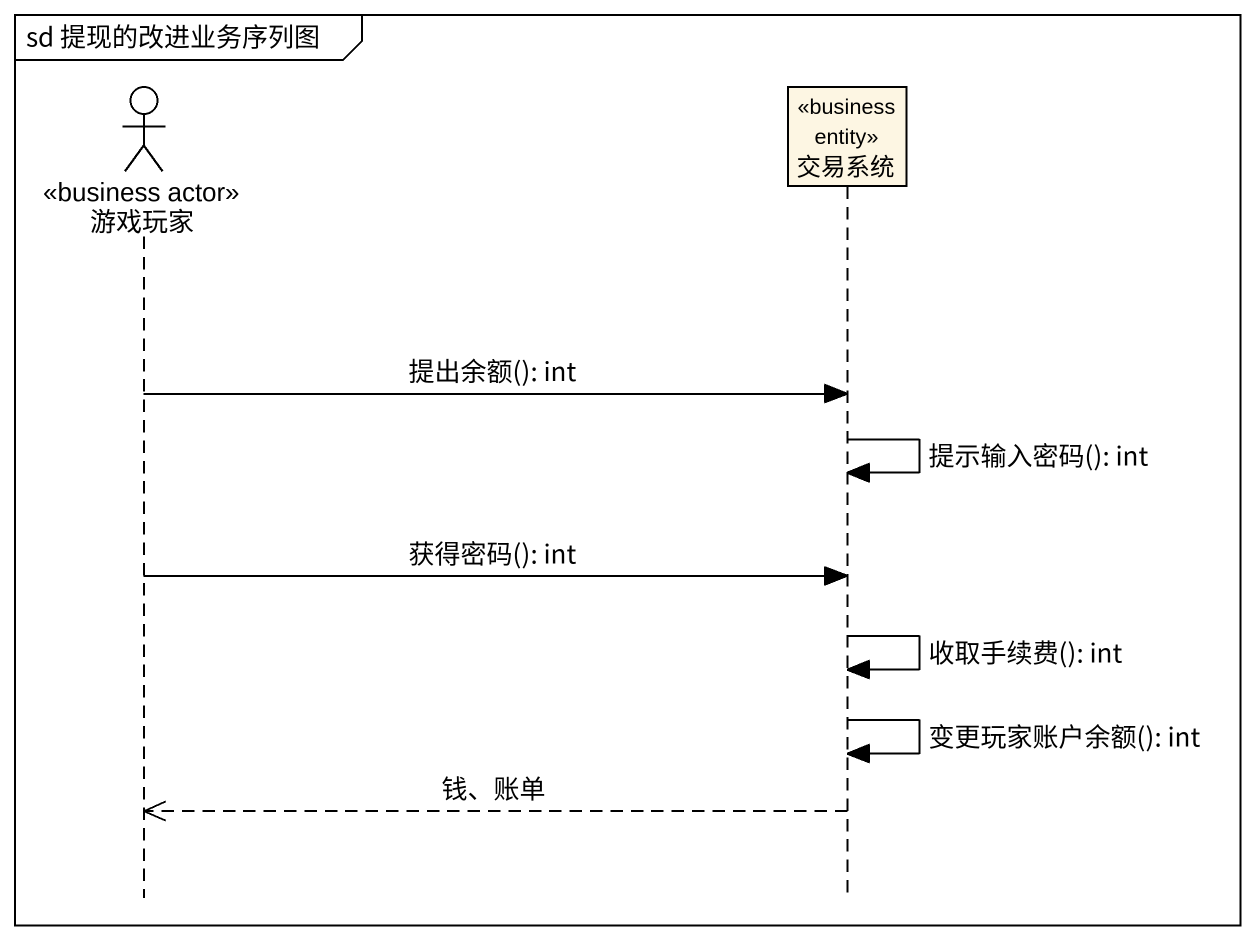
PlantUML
@startuml
mainframe sd 提现的改进业务序列图
hide footbox
actor 游戏玩家 <<business actor>>
participant 交易系统 <<business entity>>

游戏玩家 -> 交易系统 : 提出余额(): int
交易系统 -> 交易系统 : 提示输入密码(): int
游戏玩家 -> 交易系统 : 获得密码(): int
交易系统 -> 交易系统 : 收取手续费(): int
交易系统 -> 交易系统 : 变更玩家账户余额(): int
交易系统 -->> 游戏玩家 : 钱、账单
@enduml
